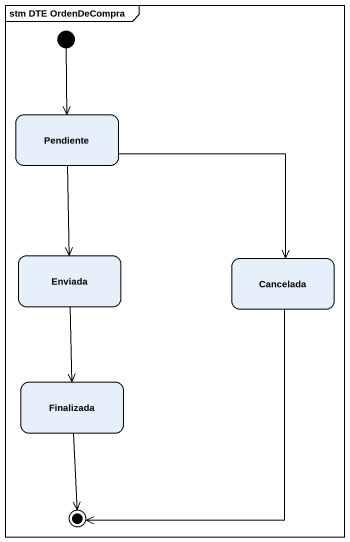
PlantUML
@startuml
mainframe stm DTE OrdenDeCompra
hide empty description
state Pendiente
state Enviada
state Cancelada
state Finalizada
[*] --> Pendiente
Pendiente --> Enviada
Pendiente --> Cancelada
Enviada --> Finalizada
Cancelada --> [*]
Finalizada --> [*]
@enduml
